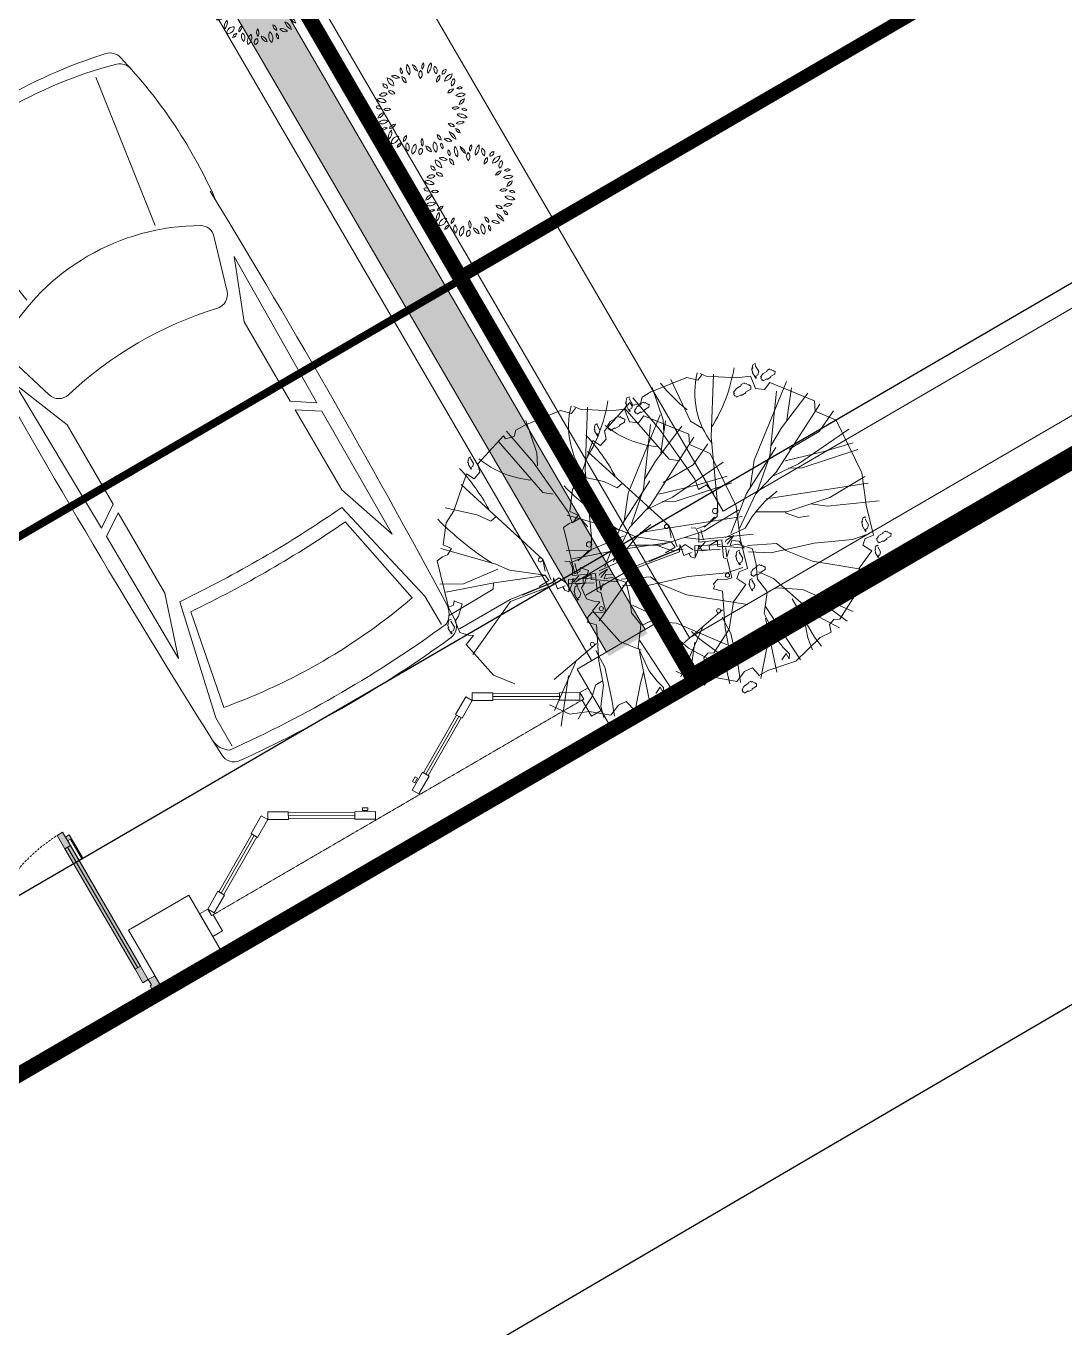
# Model space of a CAD drawing. Header units: millimetres. Extents: x 403824132 to 733479728, y 1974822364 to 2151530530.
# Drawn here: x 568748332 to 568755060, y 2063094052 to 2063102482 of the extents above; entities that cross this region are included whole.
import ezdxf

# ---------------------------------------------------------------- set-up
doc = ezdxf.new("R2010")
doc.units = ezdxf.units.MM
for name, pattern in [('CENTER', [3, 1.5, -0.5, 0.5, -0.5]), ('DASHDOT2', [0.5, 0.25, -0.125, 0, -0.125]), ('HIDDEN', [0.75, 0.5, -0.25])]:
    doc.linetypes.add(name, pattern=pattern)
for name, color, linetype, lineweight in [('boDnv', 54, 'Continuous', 25), ('E- RANH GIOI', 1, 'CENTER', 13), ('E- THAY', 9, 'Continuous', 20), ('E-Manh', 251, 'Continuous', 13), ('E-NoiThat', 32, 'Continuous', 9), ('i_Cay', 114, 'Continuous', 13), ('i_Hatch', 250, 'Continuous', 13), ('LD-CUA', 146, 'Continuous', 13), ('LD-THAY', 9, 'Continuous', 13)]:
    doc.layers.add(name, color=color, linetype=linetype, lineweight=lineweight)
for name, color, linetype in [('ChiaLo', 128, 'CENTER'), ('datOBt', 42, 'Continuous'), ('LogDg', 7, 'Continuous'), ('loKBT', 42, 'Continuous'), ('ViaHeS', 32, 'Continuous')]:
    doc.layers.add(name, color=color, linetype=linetype)
doc.styles.add('rms', font='romans.shx', dxfattribs={"width": 0.7, "bigfont": 'vns.shx'})
doc.linetypes.add('ADL', pattern='A,0.125,-0.15,["++",rms,S=0.5,R=0,X=0,Y=-0.2245],-1.35,1.125', length=2.75)

# ---------------------------------------------------------------- blocks, each defined once
blk = doc.blocks.new('cd2400')
for p, q in [((432.7, 355.2), (125.3, 177.7)), ((643.2, 355.2), (950.7, 177.7)), ((1696.8, 355.2), (1389.3, 177.7)), ((1907.3, 355.2), (2214.7, 177.7))]:
    blk.add_line(p, q)
at = {"color": 251, "linetype": 'DASHDOT2'}
blk.add_line((2320, 100), (20, 100), dxfattribs=at)
for points in [[(538, 392.9), (442.7, 337.9), (422.7, 372.5), (518, 427.5)], [(538, 392.9), (633.2, 337.9), (653.2, 372.5), (558, 427.5)], [(1802, 392.9), (1706.8, 337.9), (1686.8, 372.5), (1782, 427.5)], [(1802, 392.9), (1897.3, 337.9), (1917.3, 372.5), (1822, 427.5)], [(-30, 0), (-30, 140), (20, 140), (20, 100), (30, 100), (30, 0)], [(40, 105.4), (135.3, 160.4), (115.3, 195), (20, 140)], [(1035.9, 105.4), (940.7, 160.4), (960.7, 195), (1055.9, 140)], [(1024.3, 166.2), (999.2, 180.7), (1006.3, 193.2), (1031.5, 178.6)], [(1304.1, 105.4), (1399.3, 160.4), (1379.3, 195), (1284.1, 140)], [(1315.7, 166.2), (1340.8, 180.7), (1333.7, 193.2), (1308.5, 178.6)], [(2300, 105.4), (2204.7, 160.4), (2224.7, 195), (2320, 140)], [(2370, 0), (2370, 140), (2320, 140), (2320, 100), (2310, 100), (2310, 0)]]:
    blk.add_lwpolyline(points, close=True)
at = {"color": 9}
for points in [[(440.2, 342.2), (132.8, 164.7), (117.8, 190.7), (425.2, 368.2)], [(635.7, 342.2), (943.2, 164.7), (958.2, 190.7), (650.7, 368.2)], [(1704.3, 342.2), (1396.8, 164.7), (1381.8, 190.7), (1689.3, 368.2)], [(1899.8, 342.2), (2207.2, 164.7), (2222.2, 190.7), (1914.8, 368.2)]]:
    blk.add_lwpolyline(points, close=True, dxfattribs=at)
blk = doc.blocks.new('02PCAR01')
at = {"color": 0, "linetype": 'ByBlock'}
for p, q in [((-138, 26.03), (-145, 26.03)), ((-112.52, 20.16), (-138, 26.03)), ((-122.94, 26.61), (-92.48, 26.84)), ((-109.29, 22.08), (-122.94, 26.61)), ((-89.35, 22.08), (-92.48, 26.84)), ((-90.39, 26.87), (-54.31, 27.32)), ((-87.23, 22.08), (-90.39, 26.87)), ((-54.31, 27.32), (-67.5, 22.08)), ((-48.33, 25.72), (-60.01, 22.2)), ((-136.91, 23.5), (-115.59, 19.26)), ((-89.35, 22.08), (-109.29, 22.08)), ((-67.5, 22.08), (-87.23, 22.08)), ((-6, 20.97), (-40, 15.97)), ((-6, -20.97), (-40, -15.97)), ((-136.91, -23.36), (-115.59, -19.12)), ((-112.51, -20.11), (-138, -25.97)), ((-109.29, -21.95), (-122.94, -26.47)), ((-89.35, -21.95), (-109.29, -21.95)), ((-89.35, -21.95), (-92.48, -26.7)), ((-87.23, -21.95), (-90.39, -26.73)), ((-67.5, -21.95), (-87.23, -21.95)), ((-54.31, -27.18), (-67.5, -21.95)), ((-48.33, -25.52), (-60.01, -22)), ((-138, -25.97), (-145, -25.97)), ((-122.94, -26.47), (-92.48, -26.7)), ((-90.39, -26.73), (-54.31, -27.18))]:
    blk.add_line(p, q, dxfattribs=at)
for centre, radius, start, end in [((-145.41, 25.94), 3.14, 92.1119, 173.4899), ((-77.24, -1914.33), 1944.6, 88.89024, 92.01225), ((-141.57, 24.61), 4.6, 94.3987, 147.5288), ((-30.02, -77.69), 108.31, 76.6607, 96.5655), ((-8.86, 25.33), 3.14, 17.8179, 78.3942), ((110.89, 0.1), 260.73, 174.2342, 185.7658), ((111.89, 0.1), 258.76, 174.0142, 185.9858), ((-47.46, 22.85), 3, 31.1455, 106.7984), ((-95.47, 0.91), 93.12, 343.0347, 15.8141), ((-5.75, 24.64), 3.14, 14.3452, 76.6607), ((-111.75, 0.91), 111.76, 346.3976, 12.667), ((-7.97, 0.1), 131.06, 169.6897, 190.3103), ((-87.12, 0.1), 48.72, 330.0774, 29.9226), ((147.71, 0.1), 261.01, 175.5919, 184.4407), ((-59.14, 19.33), 3, 106.7984, 193.6631), ((146.01, 0.1), 262.31, 175.7971, 184.2029), ((-142.7, 0.1), 82.75, 347.0683, 12.9317), ((-59.14, -19.13), 3, 166.3369, 253.2016), ((-47.46, -22.65), 3, 253.2016, 328.8545), ((-145.41, -25.74), 3.14, 186.5101, 267.8881), ((-141.57, -24.41), 4.6, 212.4712, 265.6013), ((-30.02, 77.89), 108.31, 263.4345, 283.1156), ((-9.37, -25.23), 3.14, 281.3249, 340.8826), ((-6.15, -24.54), 3.14, 283.1156, 344.5941), ((-77.24, 1914.53), 1944.6, 267.98775, 271.10976)]:
    blk.add_arc(centre, radius, start, end, dxfattribs=at)
blk = doc.blocks.new('*U200')
h = blk.add_hatch(color=253)
h.dxf.hatch_style = 1
h.paths.add_polyline_path([(50, 100), (90, 100), (90, 0), (50, 0)])
h.paths.add_polyline_path([(50, 1000), (90, 1000), (90, 1100), (50, 1100)])
h = blk.add_hatch(color=254)
h.dxf.hatch_style = 1
h.paths.add_polyline_path([(21.7, 894.5), (21.7, 1064.1), (50, 1064.1), (50, 1035.9), (27.4, 1035.9), (27.4, 894.5)])
h = blk.add_hatch(color=254)
h.dxf.hatch_style = 1
h.paths.add_polyline_path([(90, 100), (50, 100), (50, 1000), (90, 1000)])
h = blk.add_hatch(color=253)
h.dxf.hatch_style = 1
h.paths.add_polyline_path([(0, 0), (50, 0), (50, -40), (60, -40), (60, -110), (0, -110)])
h = blk.add_hatch(color=253)
h.dxf.hatch_style = 1
h.paths.add_polyline_path([(1200, 0), (1150, 0), (1150, -40), (1140, -40), (1140, -110), (1200, -110)])
for p, q in [((70, 100), (70, 1000)), ((90, 1000), (90, 100))]:
    blk.add_line(p, q)
for points in [[(50, 1000), (90, 1000), (90, 1100), (50, 1100), (50, 1000)], [(50, 1002.9), (50, 100)], [(50, 100), (90, 100), (90, 0), (50, 0), (50, 100)]]:
    blk.add_lwpolyline(points)
for points in [[(21.7, 894.5), (21.7, 1064.1), (50, 1064.1), (50, 1035.9), (27.4, 1035.9), (27.4, 894.5)], [(90, 100), (50, 100), (50, 1000), (90, 1000)], [(0, 0), (50, 0), (50, -40), (60, -40), (60, -110), (0, -110)], [(1200, 0), (1150, 0), (1150, -40), (1140, -40), (1140, -110), (1200, -110)]]:
    blk.add_lwpolyline(points, close=True)
at = {"linetype": 'HIDDEN', "ltscale": 30}
blk.add_arc((50, 0), 1100, 0, 90, dxfattribs=at)
blk = doc.blocks.new('mb-cay40')
at = {"color": 0, "linetype": 'ByBlock'}
for centre, radius, start, end in [((-427, 694), 54.1, 146.8151, 244.0193), ((-496, 675), 54.1, 326.8151, 64.0193), ((-300, 710), 100, 149.4737, 231.7586), ((-448, 683), 100, 329.4737, 51.7586), ((-231, 779), 98.1, 192.306, 259.6849), ((-344, 662), 98.1, 12.306, 79.6849), ((-148, 638), 79.7, 145.5248, 220.8327), ((-273, 631), 79.7, 325.5248, 40.8327), ((-136, 737), 62.9, 125.4093, 202.7101), ((-231, 764), 62.9, 305.4093, 22.7101), ((16, 684), 137, 133.8117, 194.3077), ((-211, 749), 137, 313.8117, 14.3077), ((113, 711), 137, 163.4642, 212.7906), ((-134, 676), 137, 343.4642, 32.7906), ((138, 616), 80.6, 104.1004, 168.465), ((40, 710), 80.6, 284.1004, 348.465), ((-654, 503), 44.2, 163.4933, 274.4697), ((-693, 471), 44.2, 343.4933, 94.4697), ((-542, 597), 98.1, 183.3189, 263.1904), ((-651, 494), 98.1, 3.3189, 83.1904), ((-554, 556), 69.9, 25.4537, 116.6852), ((-522, 648), 69.9, 205.4537, 296.6852), ((-390, 597), 66.9, 168.8066, 257.6391), ((-470, 545), 66.9, 348.8066, 77.6391), ((49, 562), 68.8, 103.8914, 198.9039), ((-33, 607), 68.8, 283.8914, 18.9039), ((230, 506), 141, 100.3005, 160.4476), ((72, 692), 141, 280.3005, 340.4476), ((260, 521), 76.9, 122.5817, 207.18), ((150, 551), 76.9, 302.5817, 27.18), ((-680, 301), 102, 69.7201, 135.6489), ((-718, 468), 102, 249.7201, 315.6489), ((-620, 357), 75.8, 22.5723, 98.3335), ((-561, 461), 75.8, 202.5723, 278.3335), ((213, 369), 79.6, 86.0282, 161.3698), ((143, 474), 79.6, 266.0282, 341.3698), ((320, 284), 110, 64.7353, 140.5781), ((282, 453), 110, 244.7353, 320.5781), ((300, 426), 53.5, 59.9815, 155.6676), ((278, 494), 53.5, 239.9815, 335.6676), ((-767, 152), 75.6, 44.2576, 108.5927), ((-736, 277), 75.6, 224.2576, 288.5927), ((-743, 226), 96, 30.9482, 110.5784), ((-695, 365), 96, 210.9482, 290.5784), ((-638, 119), 83.9, 60.5095, 129.292), ((-649, 257), 83.9, 240.5095, 309.292), ((243, 141), 78, 58.8748, 131.2135), ((232, 267), 78, 238.8748, 311.2135), ((359, 242), 79.1, 90.2529, 173.5221), ((280, 330), 79.1, 270.2529, 353.5221), ((344, 142), 53.6, 28.1981, 112.1918), ((371, 217), 53.6, 208.1981, 292.1918), ((-787, 176), 111, 280.8762, 345.4479), ((-659, 40), 111, 100.8762, 165.4479), ((-690, -39), 87.4, 54.9745, 151.3792), ((-716, 74), 87.4, 234.9745, 331.3792), ((159, -75), 77.3, 28.8072, 103.9199), ((208, 37), 77.3, 208.8072, 283.9199), ((314, -59), 90.4, 71.3712, 141.7535), ((272, 83), 90.4, 251.3712, 321.7535), ((293, 25), 97.6, 29.1952, 106.7189), ((350, 166), 97.6, 209.1952, 286.7189), ((-675, -123), 70, 71.8192, 140.0818), ((-707, -12), 70, 251.8192, 320.0818), ((-557, -163), 78, 113.4753, 203.456), ((-660, -123), 78, 293.4753, 23.456), ((-617, 21), 75, 267.1724, 337.2365), ((-551, -83), 75, 87.1724, 157.2365), ((-605, -147), 107, 271.6328, 352.0268), ((-496, -269), 107, 91.6328, 172.0268), ((-342, -221), 95.9, 122.8873, 186.7253), ((-489, -152), 95.9, 302.8873, 6.7253), ((-19, -211), 70.3, 353.65, 74.6514), ((70, -151), 70.3, 173.65, 254.6514), ((133, -213), 116, 6.5487, 76.8911), ((275, -87), 116, 186.5487, 256.8911), ((243, -118), 50.7, 359.2557, 87.6287), ((296, -68), 50.7, 179.2557, 267.6287), ((-473, -294), 49.3, 76.5419, 193.4774), ((-509, -257), 49.3, 256.5419, 13.4774), ((-314, -281), 91.1, 159.117, 230.3606), ((-457, -318), 91.1, 339.117, 50.3606), ((-220, -348), 109, 122.117, 201.7275), ((-379, -297), 109, 302.117, 21.7275), ((-170, -364), 62.5, 129.7475, 206.0709), ((-267, -343), 62.5, 309.7475, 26.0709), ((-133, -236), 75.4, 148.7877, 221.5977), ((-253, -247), 75.4, 328.7877, 41.5977), ((-160, -372), 84.6, 5.3196, 80.419), ((-61, -281), 84.6, 185.3196, 260.419), ((100, -278), 148, 165.2071, 218.3217), ((-159, -332), 148, 345.2071, 38.3217), ((110, -276), 64.3, 156.7754, 231.288), ((11, -301), 64.3, 336.7754, 51.288), ((113, -290), 96.7, 38.6962, 106.2415), ((162, -137), 96.7, 218.6962, 286.2415)]:
    blk.add_arc(centre, radius, start, end, dxfattribs=at)
blk = doc.blocks.new('mb-cay34')
for p, q in [((-140.5, 547.3), (-262.1, 817.2)), ((-246.9, 741.1), (-76, 813.4)), ((68.4, 269.9), (-144.3, 813.4)), ((-106.4, 585.3), (-102.6, 817.2)), ((-76, 813.4), (254.5, 836.2)), ((117.7, 535.9), (49.4, 859)), ((136.7, 687.9), (95, 855.2)), ((148.1, 528.3), (174.7, 874.2)), ((246.9, 722.1), (307.7, 851.4)), ((254.5, 836.2), (357, 760.1)), ((-472.5, 721.9), (-472.5, 746.2)), ((-472.5, 746.2), (-468.4, 746.2)), ((-456.3, 782.7), (-468.4, 774.6)), ((-468.4, 746.2), (-468.4, 774.6)), ((-456.3, 782.7), (-452.2, 778.7)), ((-452.2, 778.7), (-448.2, 778.7)), ((-448.2, 778.7), (-448.2, 774.6)), ((-448.2, 774.6), (-444.1, 774.6)), ((-444.1, 774.6), (-440, 770.6)), ((-440, 770.6), (-436, 770.6)), ((-436, 770.6), (-436, 766.5)), ((-436, 766.5), (-431.9, 762.5)), ((-431.9, 762.5), (-427.9, 762.5)), ((-427.9, 746.2), (-431.9, 742.2)), ((-431.9, 742.2), (-431.9, 717.8)), ((-427.9, 762.5), (-427.9, 746.2)), ((-414, 691.7), (-246.9, 741.1)), ((170.9, 395.3), (379.8, 802)), ((357, 760.1), (410.2, 786.7)), ((372.2, 547.3), (467.2, 775.3)), ((410.2, 786.7), (626.7, 619.5)), ((-515.8, 680), (-528, 667.8)), ((-528, 667.8), (-528, 655.6)), ((-483.4, 680), (-515.8, 680)), ((-483.4, 663.7), (-487.5, 663.7)), ((-487.5, 663.7), (-487.5, 659.7)), ((-475.3, 671.8), (-483.4, 663.7)), ((-479.3, 684), (-475.3, 684)), ((-475.3, 684), (-475.3, 671.8)), ((-468.4, 721.9), (-472.5, 721.9)), ((-468.4, 697.5), (-468.4, 721.9)), ((-460.3, 697.5), (-468.4, 697.5)), ((-460.3, 693.5), (-460.3, 697.5)), ((-448.2, 693.5), (-460.3, 693.5)), ((-448.2, 697.5), (-448.2, 693.5)), ((-440, 697.5), (-448.2, 697.5)), ((-436, 709.7), (-440, 701.6)), ((-440, 701.6), (-440, 697.5)), ((-431.9, 717.8), (-436, 709.7)), ((-406.4, 642.3), (-414, 691.7)), ((-376, 577.7), (-395, 672.7)), ((-373.4, 668.6), (-373.4, 663.7)), ((-363.7, 668.6), (-373.4, 668.6)), ((-334.5, 663.7), (-373.4, 663.7)), ((-349.1, 697.8), (-363.7, 683.2)), ((-363.7, 683.2), (-363.7, 668.6)), ((-310.2, 697.8), (-349.1, 697.8)), ((-334.5, 668.6), (-334.5, 663.7)), ((-319.9, 668.6), (-334.5, 668.6)), ((-319.9, 673.5), (-319.9, 668.6)), ((-315, 673.5), (-319.9, 673.5)), ((-315, 678.3), (-315, 673.5)), ((-310.2, 678.3), (-315, 678.3)), ((-300.4, 688.1), (-310.2, 678.3)), ((-305.3, 702.7), (-300.4, 702.7)), ((-300.4, 702.7), (-300.4, 688.1)), ((201.3, 471.3), (136.7, 687.9)), ((246.9, 524.5), (246.9, 722.1)), ((292.5, 323.1), (584.9, 703.1)), ((459.6, 646.1), (539.4, 710.7)), ((666, 676.7), (653.8, 668.6)), ((653.8, 640.2), (653.8, 668.6)), ((666, 676.7), (670, 672.6)), ((670, 672.6), (674.1, 672.6)), ((674.1, 672.6), (674.1, 668.6)), ((674.1, 668.6), (678.2, 668.6)), ((678.2, 668.6), (682.2, 664.5)), ((682.2, 664.5), (686.3, 664.5)), ((686.3, 664.5), (686.3, 660.5)), ((-368.4, 319.3), (-588.7, 589.1)), ((-536.1, 655.6), (-536.1, 651.5)), ((-528, 655.6), (-536.1, 655.6)), ((-503.7, 651.5), (-536.1, 651.5)), ((-535.6, 528.3), (-486.2, 638.5)), ((-503.7, 655.6), (-503.7, 651.5)), ((-491.5, 655.6), (-503.7, 655.6)), ((-487.5, 659.7), (-491.5, 659.7)), ((-491.5, 659.7), (-491.5, 655.6)), ((-486.2, 638.5), (-433, 611.9)), ((-433, 611.9), (-406.4, 642.3)), ((269.7, 410.5), (566, 627.1)), ((395, 596.7), (459.6, 646.1)), ((626.7, 619.5), (607.7, 573.9)), ((649.8, 615.8), (649.8, 640.2)), ((649.8, 640.2), (653.8, 640.2)), ((653.8, 615.8), (649.8, 615.8)), ((653.8, 591.5), (653.8, 615.8)), ((661.9, 591.5), (653.8, 591.5)), ((661.9, 587.4), (661.9, 591.5)), ((682.2, 591.5), (674.1, 591.5)), ((674.1, 591.5), (674.1, 587.4)), ((686.3, 603.6), (682.2, 595.5)), ((682.2, 595.5), (682.2, 591.5)), ((686.3, 660.5), (690.3, 656.4)), ((690.3, 611.8), (686.3, 603.6)), ((690.3, 656.4), (694.4, 656.4)), ((694.4, 640.2), (690.3, 636.1)), ((690.3, 636.1), (690.3, 611.8)), ((694.4, 656.4), (694.4, 640.2)), ((713, 596.7), (698.4, 582.1)), ((751.9, 596.7), (713, 596.7)), ((756.8, 601.6), (761.6, 601.6)), ((761.6, 601.6), (761.6, 587)), ((-657.1, 429.5), (-535.6, 528.3)), ((-284.9, 380.1), (-376, 577.7)), ((-83.6, 475.1), (-140.5, 547.3)), ((-53.2, 334.5), (-106.4, 585.3)), ((155.7, 467.5), (117.7, 535.9)), ((159.5, 372.5), (148.1, 528.3)), ((315.3, 444.7), (372.2, 547.3)), ((607.7, 573.9), (638.1, 532.1)), ((638.1, 532.1), (714.1, 543.5)), ((664.4, 517.2), (649.8, 507.4)), ((674.1, 587.4), (661.9, 587.4)), ((664.4, 517.2), (669.3, 512.3)), ((698.4, 567.5), (688.6, 567.5)), ((688.6, 567.5), (688.6, 562.7)), ((727.6, 562.7), (688.6, 562.7)), ((698.4, 582.1), (698.4, 567.5)), ((714.1, 543.5), (744.5, 471.3)), ((742.2, 567.5), (727.6, 567.5)), ((727.6, 567.5), (727.6, 562.7)), ((747, 572.4), (742.2, 572.4)), ((742.2, 572.4), (742.2, 567.5)), ((751.9, 577.3), (747, 577.3)), ((747, 577.3), (747, 572.4)), ((761.6, 587), (751.9, 577.3)), ((151.9, 190), (292.5, 463.7)), ((645, 444.1), (645, 473.4)), ((645, 473.4), (649.8, 473.4)), ((649.8, 444.1), (645, 444.1)), ((649.8, 473.4), (649.8, 507.4)), ((649.8, 414.9), (649.8, 444.1)), ((669.3, 512.3), (674.2, 512.3)), ((674.2, 512.3), (674.2, 507.4)), ((674.2, 507.4), (679, 507.4)), ((679, 507.4), (683.9, 502.6)), ((683.9, 502.6), (688.8, 502.6)), ((688.8, 502.6), (688.8, 497.7)), ((688.8, 497.7), (693.6, 492.8)), ((693.6, 492.8), (698.5, 492.8)), ((698.5, 473.4), (693.6, 468.5)), ((693.6, 468.5), (693.6, 439.3)), ((698.5, 492.8), (698.5, 473.4)), ((744.5, 471.3), (839.4, 326.9)), ((-729.3, 288.9), (-657.1, 429.5)), ((-478.6, 190), (-729.3, 376.3)), ((-208.9, 140.6), (-284.9, 380.1)), ((-114, 376.3), (-136.7, 433.3)), ((-53.2, 323.1), (-114, 376.3)), ((121.5, 231.8), (170.9, 395.3)), ((132.9, 250.8), (269.7, 410.5)), ((528, 178.6), (828, 368.7)), ((659.6, 414.9), (649.8, 414.9)), ((659.6, 410.1), (659.6, 414.9)), ((674.2, 410.1), (659.6, 410.1)), ((683.9, 414.9), (674.2, 414.9)), ((674.2, 414.9), (674.2, 410.1)), ((688.8, 429.5), (683.9, 419.8)), ((683.9, 419.8), (683.9, 414.9)), ((693.6, 439.3), (688.8, 429.5)), ((-622.9, 258.4), (-759.7, 319.3)), ((-239.3, 220.4), (-368.4, 319.3)), ((15.2, 216.6), (-53.2, 334.5)), ((60.8, 262.2), (76, 345.9)), ((167.1, 224.2), (292.5, 323.1)), ((839.4, 326.9), (869.8, 304.1)), ((858.4, 307.9), (843.2, 273.7)), ((-634.3, 178.6), (-771.1, 262.2)), ((-767.3, 209), (-725.5, 224.2)), ((-714.1, 258.4), (-729.3, 288.9)), ((-725.5, 224.2), (-714.1, 258.4)), ((-562.2, 239.4), (-622.9, 258.4)), ((0, 57), (121.5, 231.8)), ((45.6, 212.8), (60.8, 262.2)), ((843.2, 273.7), (888.8, 228)), ((888.8, 228), (919.2, 11.4)), ((-763.5, 140.6), (-767.3, 209)), ((-341.9, 79.8), (-634.3, 178.6)), ((-395, 68.4), (-478.6, 190)), ((-178.5, 193.8), (-239.3, 220.4)), ((-106.4, 45.6), (-178.5, 193.8)), ((-15.2, 83.6), (22.8, 152)), ((0, 0), (151.9, 190)), ((34.2, 182.4), (15.2, 216.6)), ((22.8, 152), (45.6, 212.8)), ((182.3, 19), (528, 178.6)), ((600.1, 155.8), (664.7, 121.6)), ((-809.1, -45.6), (-763.5, 140.6)), ((-744.5, 114), (-809.1, 121.6)), ((-729.3, 79.8), (-801.5, 68.4)), ((-493.8, 114), (-744.5, 114)), ((-588.7, 129.2), (-729.3, 79.8)), ((-265.9, 26.6), (-341.9, 79.8)), ((-140.5, 34.2), (-208.9, 140.6)), ((-3.8, -38), (-15.2, 83.6)), ((664.7, 121.6), (923, 144.4)), ((-402.6, 0), (-486.2, -64.6)), ((-383.6, 11.4), (-402.6, 0)), ((-391.2, 22.8), (-395, 68.4)), ((-300.1, 0), (-383.6, 11.4)), ((-224.1, 34.2), (-300.1, 0)), ((-136.7, 60.8), (-224.1, 34.2)), ((-72.2, 3.8), (-136.7, 60.8)), ((-110.2, 22.8), (-60.8, 19)), ((-41.8, -72.2), (-110.2, 22.8)), ((-57, -38), (-72.2, 3.8)), ((-60.8, 19), (-38, -15.2)), ((-41.8, -49.4), (-19, 7.6)), ((-19, 7.6), (-19, -41.8)), ((121.5, -19), (182.3, 19)), ((243.1, 30.4), (307.7, 19)), ((307.7, 19), (307.7, -34.2)), ((748.3, -7.6), (938.2, 30.4)), ((919.2, 11.4), (919.2, -45.6)), ((-455.8, -38), (-816.6, -19)), ((-774.9, -209), (-809.1, -45.6)), ((-512.8, -72.2), (-809.1, -171)), ((-755.9, -57), (-778.7, -72.2)), ((-778.7, -72.2), (-744.5, -72.2)), ((-744.5, -72.2), (-763.5, -110.2)), ((-706.5, -68.4), (-755.9, -57)), ((-630.5, -79.8), (-706.5, -68.4)), ((-524.2, -68.4), (-630.5, -79.8)), ((-486.2, -64.6), (-524.2, -68.4)), ((-103.7, -87.2), (-75.9, -55.7)), ((-55.3, -66.2), (-103.7, -87.2)), ((-7.6, -64.6), (-98.8, -106.4)), ((-38, -15.2), (-57, -38)), ((-49.8, -64.2), (-23.2, -102.2)), ((-19, -41.8), (-26.6, -53.2)), ((-7.5, -60.8), (49.5, -182.4)), ((106.4, -114), (121.5, -19)), ((110.2, -91.2), (125.3, -34.2)), ((307.7, -34.2), (368.4, -22.8)), ((368.4, -22.8), (714.1, -53.2)), ((501.4, -45.6), (539.4, -91.2)), ((683.7, -41.8), (748.3, -7.6)), ((714.1, -53.2), (942, -95)), ((919.2, -45.6), (892.6, -72.2)), ((892.6, -72.2), (907.8, -121.6)), ((-622.9, -110.2), (-668.5, -155.8)), ((-114, -91.2), (-220.3, -121.6)), ((-220.3, -121.6), (-212.7, -152)), ((-98.8, -106.4), (-114, -91.2)), ((-47.9, -97.4), (20.4, -226.6)), ((-23.2, -102.2), (3.4, -87)), ((-22.8, -83.6), (41.8, -212.8)), ((3.4, -140.2), (-19.4, -151.6)), ((3.4, -87), (3.4, -140.2)), ((45.6, -152), (102.6, -136.8)), ((117.7, -152), (110.2, -91.2)), ((539.4, -91.2), (915.4, -163.4)), ((926.8, -121.6), (862.2, -326.9)), ((907.8, -121.6), (926.8, -121.6)), ((-668.5, -155.8), (-793.9, -266.1)), ((-774.9, -266.1), (-774.9, -209)), ((-258.3, -205.2), (-444.4, -296.5)), ((-220.3, -243.2), (-258.3, -205.2)), ((-212.7, -152), (-186.1, -193.8)), ((-186.1, -193.8), (-197.5, -228)), ((-19.4, -151.6), (-4.2, -189.7)), ((3.4, -216.3), (-19.4, -246.7)), ((41.8, -212.8), (-15.2, -243.2)), ((-4.2, -189.7), (33.8, -189.7)), ((33.8, -189.7), (3.4, -216.3)), ((30.4, -152), (15.2, -201.4)), ((49.5, -182.4), (87.5, -159.6)), ((87.5, -159.6), (125.5, -155.8)), ((125.5, -155.8), (140.7, -178.6)), ((-748.3, -269.9), (-774.9, -266.1)), ((-717.9, -277.5), (-748.3, -269.9)), ((-714.1, -326.9), (-717.9, -277.5)), ((-490, -285.1), (-668.5, -342.1)), ((-383.6, -281.3), (-490, -285.1)), ((-349.4, -258.4), (-406.4, -566.3)), ((-212.7, -231.8), (-220.3, -243.2)), ((-197.5, -228), (-212.7, -231.8)), ((-19.4, -246.7), (-0.4, -261.9)), ((-0.4, -261.9), (22.4, -261.9)), ((19, -247), (26.6, -292.7)), ((26.6, -231.8), (76, -254.6)), ((26.6, -292.7), (91.2, -281.3)), ((91.2, -281.3), (57, -304.1)), ((76, -254.6), (72.2, -311.7)), ((72.2, -292.7), (110.2, -554.9)), ((87.4, -300.3), (136.7, -292.7)), ((136.7, -292.7), (208.9, -281.3)), ((148.1, -304.1), (212.7, -281.3)), ((212.7, -281.3), (809.1, -467.5)), ((-823.6, -338.7), (-819.6, -338.7)), ((-823.6, -363.1), (-823.6, -338.7)), ((-819.6, -363.1), (-823.6, -363.1)), ((-807.4, -302.2), (-819.6, -310.3)), ((-819.6, -338.7), (-819.6, -310.3)), ((-819.6, -387.4), (-819.6, -363.1)), ((-807.4, -302.2), (-803.3, -306.3)), ((-803.3, -306.3), (-799.3, -306.3)), ((-799.3, -306.3), (-799.3, -310.3)), ((-799.3, -310.3), (-795.2, -310.3)), ((-795.2, -310.3), (-791.2, -314.4)), ((-791.2, -314.4), (-787.1, -314.4)), ((-787.1, -314.4), (-787.1, -318.4)), ((-787.1, -318.4), (-783.1, -322.5)), ((-783.1, -367.1), (-787.1, -375.3)), ((-783.1, -322.5), (-779, -322.5)), ((-779, -338.7), (-783.1, -342.8)), ((-783.1, -342.8), (-783.1, -367.1)), ((-779, -322.5), (-779, -338.7)), ((-668.5, -342.1), (-755.9, -376.3)), ((-740.7, -391.5), (-714.1, -326.9)), ((-573.6, -342.1), (-668.5, -414.3)), ((-444.4, -296.5), (-573.6, -342.1)), ((-550.8, -334.5), (-550.8, -380.1)), ((57, -304.1), (98.8, -558.7)), ((72.2, -311.7), (83.6, -391.5)), ((91.2, -311.7), (129.1, -315.5)), ((91.2, -376.3), (91.2, -311.7)), ((129.1, -315.5), (254.5, -475.1)), ((129.1, -319.3), (155.7, -387.7)), ((816.6, -342.1), (801.5, -387.7)), ((862.2, -326.9), (816.6, -342.1)), ((877.1, -347.1), (865, -359.3)), ((865, -359.3), (865, -371.4)), ((909.6, -347.1), (877.1, -347.1)), ((901.5, -367.4), (901.5, -371.4)), ((905.5, -367.4), (901.5, -367.4)), ((905.5, -363.3), (905.5, -367.4)), ((909.6, -363.3), (905.5, -363.3)), ((917.7, -355.2), (909.6, -363.3)), ((913.6, -343), (917.7, -343)), ((917.7, -343), (917.7, -355.2)), ((-811.5, -387.4), (-819.6, -387.4)), ((-811.5, -391.5), (-811.5, -387.4)), ((-799.3, -391.5), (-811.5, -391.5)), ((-799.3, -387.4), (-799.3, -391.5)), ((-791.2, -387.4), (-799.3, -387.4)), ((-787.1, -375.3), (-791.2, -383.4)), ((-791.2, -383.4), (-791.2, -387.4)), ((-660.9, -486.5), (-740.7, -391.5)), ((-668.5, -414.3), (-733.1, -433.3)), ((-596.3, -429.5), (-638.1, -513.1)), ((-550.8, -380.1), (-596.3, -429.5)), ((-376, -402.9), (-558.4, -653.7)), ((83.6, -391.5), (95, -482.7)), ((155.7, -387.7), (235.5, -585.3)), ((554.6, -387.7), (547, -425.7)), ((547, -425.7), (615.3, -475.1)), ((847, -410.5), (702.7, -577.7)), ((801.5, -387.7), (847, -410.5)), ((856.9, -371.4), (856.9, -375.5)), ((865, -371.4), (856.9, -371.4)), ((889.3, -375.5), (856.9, -375.5)), ((889.3, -371.4), (889.3, -375.5)), ((901.5, -371.4), (889.3, -371.4)), ((-638.1, -513.1), (-668.5, -562.5)), ((-619.1, -589.1), (-660.9, -486.5)), ((-429.2, -486.5), (-653.3, -665.1)), ((254.5, -475.1), (322.9, -524.5)), ((615.3, -475.1), (740.7, -611.9)), ((98.8, -558.7), (-53.2, -893.2)), ((110.2, -554.9), (110.2, -885.6)), ((235.5, -585.3), (326.7, -847.6)), ((292.5, -528.3), (319.1, -737.3)), ((322.9, -524.5), (554.6, -748.7)), ((702.7, -577.7), (664.7, -649.9)), ((-516.6, -661.3), (-619.1, -589.1)), ((208.9, -608.1), (205.1, -897)), ((235.5, -589.1), (208.9, -608.1)), ((664.7, -649.9), (566, -725.9)), ((524.2, -695.5), (505.2, -733.5)), ((505.2, -733.5), (509, -763.9)), ((566, -725.9), (524.2, -695.5)), ((-212.7, -851.4), (-315.3, -771.5)), ((224.1, -802), (174.7, -855.2)), ((246.9, -821), (224.1, -802)), ((505.2, -802), (246.9, -878)), ((319.1, -737.3), (383.6, -855.2)), ((509, -763.9), (505.2, -802)), ((15.2, -897), (-212.7, -851.4)), ((38, -836.2), (15.2, -897)), ((53.2, -859), (38, -836.2)), ((91.2, -893.2), (53.2, -859)), ((174.7, -855.2), (159.5, -885.6)), ((243.1, -847.6), (262.1, -832.4)), ((246.9, -878), (243.1, -847.6)), ((262.1, -832.4), (246.9, -821)), ((159.5, -885.6), (91.2, -893.2)), ((118.7, -933.8), (108.9, -933.8)), ((108.9, -933.8), (108.9, -938.7)), ((147.8, -938.7), (108.9, -938.7)), ((133.2, -904.6), (118.7, -919.2)), ((118.7, -919.2), (118.7, -933.8)), ((172.2, -904.6), (133.2, -904.6)), ((162.4, -933.8), (147.8, -933.8)), ((147.8, -933.8), (147.8, -938.7)), ((167.3, -928.9), (162.4, -928.9)), ((162.4, -928.9), (162.4, -933.8)), ((172.2, -924.1), (167.3, -924.1)), ((167.3, -924.1), (167.3, -928.9)), ((181.9, -914.3), (172.2, -924.1)), ((177, -899.7), (181.9, -899.7)), ((181.9, -899.7), (181.9, -914.3))]:
    blk.add_line(p, q)
for centre, radius in [((154.1, -13.1), 15.3), ((-194.7, -135.6), 11.7), ((-343.1, -280.4), 11.7), ((217.2, -295.2), 11.7)]:
    blk.add_circle(centre, radius)
for centre, radius, start, end in [((1370.9, -207.9), 898.1, 129.35454, 152.60919), ((554.4, 627.1), 467.6, 262.5537, 314.33753), ((1051.9, 958.4), 882.6, 248.56219, 262.35164), ((1080.7, 206.7), 550.5, 215.14999, 249.18413), ((647.6, -1519.7), 1117.4, 77.33522, 91.85052), ((1164.8, 1073.5), 1812.8, 242.86443, 255.35386)]:
    blk.add_arc(centre, radius, start, end)
blk = doc.blocks.new('SAN VUON BT A-BT1')
at = {"layer": 'i_Hatch', "true_color": 0x46cb3a, "transparency": 33554687}
h = blk.add_hatch(dxfattribs=at)
h.set_pattern_fill('CROSS', color=95, scale=300, double=1)
h.set_pattern_definition([(0, (2832.47, -202892.13), (75, 75), [37.5, -112.5]), (90, (2851.22, -202910.88), (-75, 75), [37.5, -112.5])])
h.paths.add_polyline_path([(7163776.9, 841296.9), (7151496.9, 841296.9), (7151496.9, 841006.9), (7163486.9, 841006.9), (7163486.9, 821856.9), (7163776.9, 821856.9)])
h.paths.add_polyline_path([(7158157.3, 822152.4), (7151786.9, 822152.4), (7151786.9, 839436.9), (7151496.9, 839436.9), (7151496.9, 821856.9), (7151496.9, 821516.9), (7158157.3, 821516.9)])
at = {"layer": 'E- RANH GIOI', "ltscale": 0.1, "const_width": 100}
blk.add_lwpolyline([(7151386.9, 821436.9), (7163886.9, 821436.9), (7163886.9, 841436.9), (7151386.9, 841436.9)], close=True, dxfattribs=at)
at = {"layer": 'E-Manh'}
for p, q in [((7163486.9, 821886.9), (7163486.9, 841036.9)), ((7163376.9, 821886.9), (7163376.9, 840926.9))]:
    blk.add_line(p, q, dxfattribs=at)
blk.add_lwpolyline([(7163776.9, 821886.9), (7163776.9, 841326.9)], dxfattribs=at)
for points in [[(7160368.3, 821436.9), (7159918.3, 821436.9), (7159918.3, 821886.9), (7160368.3, 821886.9)], [(7163886.9, 821436.9), (7163268.3, 821436.9), (7163268.3, 821886.9), (7163886.9, 821886.9)]]:
    blk.add_lwpolyline(points, close=True, dxfattribs=at)
at = {"layer": 'E-NoiThat', "xscale": -30.03147058763129, "yscale": 30.03147058763129, "zscale": 30.03147058763129, "rotation": 270}
blk.add_blockref('02PCAR01', (7161874.3, 826931.5), dxfattribs=at)
at = {"layer": 'i_Cay', "xscale": 0.5, "yscale": 0.5, "zscale": 0.5}
blk.add_blockref('mb-cay40', (7163759.9, 826566.8), dxfattribs=at)
at = {"layer": 'i_Cay', "xscale": -1.142857142857142, "yscale": 1.142857142857142, "zscale": 1.142857142857142, "rotation": 270}
blk.add_blockref('mb-cay34', (7163754.5, 822367.3), dxfattribs=at)
blk.add_blockref('mb-cay34', (7163754.5, 822367.3), dxfattribs=at)
at = {"layer": 'LD-CUA', "xscale": -1}
blk.add_blockref('*U200', (7159918.3, 821546.9), dxfattribs=at)
at = {"layer": 'LD-CUA', "xscale": 1.208333333333333, "yscale": 1.208333333333333, "zscale": 1.208333333333333}
blk.add_blockref('cd2400', (7160404.5, 821577.3), dxfattribs=at)
blk = doc.blocks.new('MBT1 BT1')
at = {"layer": 'E- RANH GIOI', "ltscale": 0.1, "const_width": 100}
blk.add_lwpolyline([(7075416.3, 1014867.5), (7087916.3, 1014867.5), (7087916.3, 1034867.5), (7075416.3, 1034867.5)], close=True, dxfattribs=at)
at = {"layer": 'E- THAY'}
blk.add_blockref('SAN VUON BT A-BT1', (-75970.5, 193430.5), dxfattribs=at)
blk = doc.blocks.new('MBT1 BT3')
at = {"layer": 'E- RANH GIOI', "ltscale": 0.05, "const_width": 100}
blk.add_lwpolyline([(7087607.2, 947515.8), (7072449.9, 947515.8), (7072449.9, 927515.8), (7081342.3, 927515.8), (7086657.9, 932505.8)], close=True, dxfattribs=at)
at = {"layer": 'E- RANH GIOI', "color": 5, "ltscale": 0.05, "true_color": 0x0000fa, "const_width": 50}
blk.add_lwpolyline([(7072449.9, 930515.8), (7080324.8, 930515.8), (7083739.8, 933610.2), (7084601.2, 947515.8)], dxfattribs=at)
at = {"layer": 'E- THAY'}
for p, q in [((7072559.9, 947405.8), (7072559.9, 927735.8)), ((7073159.9, 932566.5), (7073159.9, 928335.8)), ((7073159.9, 928335.8), (7081017.7, 928335.8)), ((7072559.9, 927735.8), (7081136.5, 927735.8))]:
    blk.add_line(p, q, dxfattribs=at)
blk.add_lwpolyline([(7087607.2, 947515.8), (7072449.9, 947515.8), (7072449.9, 927515.8), (7081342.3, 927515.8), (7086657.9, 932505.8)], close=True, dxfattribs=at)
at = {"layer": 'i_Cay', "xscale": 0.5, "yscale": 0.5, "zscale": 0.5}
for p in [(7072884.2, 931467.8), (7072884.2, 930853.8)]:
    blk.add_blockref('mb-cay40', p, dxfattribs=at)
at = {"layer": 'i_Cay', "xscale": -1.14285714285714, "yscale": 1.14285714285714, "zscale": 1.14285714285714, "rotation": 270}
blk.add_blockref('mb-cay34', (7073130.9, 928185.1), dxfattribs=at)
blk = doc.blocks.new('BT-02')
at = {"layer": 'E- RANH GIOI', "ltscale": 0.05, "const_width": 100}
blk.add_lwpolyline([(7621197.6, 979879), (7753982.3, 979879), (7758666.7, 974889), (7756768.1, 944869), (7751452.5, 939879), (7618667.8, 939879), (7613983.4, 944869), (7615882, 974889), (7621197.6, 979879)], dxfattribs=at)
at = {"layer": 'E- RANH GIOI', "color": 5, "ltscale": 0.05, "true_color": 0x0000fa, "const_width": 50}
blk.add_lwpolyline([(7622385.1, 976879), (7752683.8, 976879), (7755590.7, 973782.4), (7753849, 946243.5), (7750265, 942879), (7619966.3, 942879), (7617059.3, 945975.6), (7618801.1, 973514.5)], close=True, dxfattribs=at)
at = {"layer": 'loKBT'}
blk.add_line((7730060.1, 939879), (7742560.1, 939879), dxfattribs=at)
for points in [[(7742560.1, 959879), (7742560.1, 939879), (7730060.1, 939879), (7730060.1, 959879), (7742560.1, 959879)], [(7742560.1, 959879), (7742560.1, 939879), (7730060.1, 939879), (7730060.1, 959879), (7742560.1, 959879)], [(7757717.4, 959879), (7756768.1, 944869), (7751452.5, 939879), (7742560.1, 939879), (7742560.1, 959879), (7757717.4, 959879)]]:
    blk.add_lwpolyline(points, dxfattribs=at)
blk.add_lwpolyline([(7742560.1, 959879), (7730060.1, 959879), (7730060.1, 939879), (7742560.1, 939879)], close=True, dxfattribs=at)
blk.add_lwpolyline([(7742560.1, 959879), (7730060.1, 959879), (7730060.1, 939879), (7742560.1, 939879)], close=True, dxfattribs=at)

msp = doc.modelspace()

# ---------------------------------------------------------------- linework, layer by layer
at = {"layer": 'boDnv', "color": 10, "linetype": 'ADL', "ltscale": 0.25, "elevation": 0.3}
msp.add_lwpolyline([(568759528.1, 2063103394.8), (568761393.1, 2063109643.3), (568748264.6, 2063135892.6), (568742516.5, 2063137608.3), (568628076.9, 2063071027.7), (568626211.9, 2063064779.1), (568639340.4, 2063038529.8), (568645088.5, 2063036814.2)], close=True, dxfattribs=at)
at = {"layer": 'ChiaLo', "ltscale": 5, "elevation": 0.3}
msp.add_lwpolyline([(568752664, 2063098240.4), (568732481.4, 2063132930.7)], dxfattribs=at)
at = {"layer": 'datOBt', "elevation": 0.3}
msp.add_lwpolyline([(568760376, 2063102727.2), (568762468.2, 2063109736.9), (568748967.7, 2063136729.9), (568742387.3, 2063138693.9), (568627229, 2063071695.2), (568625136.9, 2063064685.5), (568638637.3, 2063037692.6), (568645217.7, 2063035728.5)], close=True, dxfattribs=at)
at = {"layer": 'LogDg', "elevation": 0.3}
msp.add_lwpolyline([(568720767.6, 2063129598.1), (568625605.9, 2063073830.3, 0.395833), (568622463.4, 2063063301.7), (568635954.9, 2063036326.7, 0.432836), (568647170.4, 2063032979.2), (568763458.7, 2063101038.3, 0.395833), (568766601.2, 2063111566.9), (568753109.7, 2063138542, 0.432836), (568741894.2, 2063141889.4), (568720767.6, 2063129598.1)], format="xyb", dxfattribs=at)
at = {"layer": 'loKBT', "elevation": 0.3}
for points in [[(568755717.9, 2063123233.4), (568742572.7, 2063115585.6), (568752664, 2063098240.4), (568760376, 2063102727.2), (568762468.2, 2063109736.9)], [(568742572.7, 2063115585.6), (568731732, 2063109278.5), (568741823.3, 2063091933.4), (568752664, 2063098240.4)]]:
    msp.add_lwpolyline(points, close=True, dxfattribs=at)
at = {"layer": 'ViaHeS', "elevation": 0.3}
msp.add_lwpolyline([(568760376, 2063102727.2), (568762468.2, 2063109736.9), (568748967.7, 2063136729.9), (568742387.3, 2063138693.9), (568627229, 2063071695.2), (568625136.9, 2063064685.5), (568638637.3, 2063037692.6), (568645217.7, 2063035728.5)], close=True, dxfattribs=at)

# ---------------------------------------------------------------- next in the draw order: block references
at = {"layer": 'LD-THAY', "xscale": 1.003354102868896, "yscale": 1.003354102868896, "zscale": 1.003354102868896, "rotation": 30.1906983248881}
msp.add_blockref('MBT1 BT1', (563117696.9, 2058641766.9, -0.1), dxfattribs=at)

# ---------------------------------------------------------------- next in the draw order: block references
at = {"layer": 'LD-THAY', "xscale": 1.001380112430793, "yscale": 1.001380112430793, "zscale": 1.001380112430793, "rotation": 30.19069897252753}
msp.add_blockref('MBT1 BT3', (563098162.4, 2058733964.4, -0.1), dxfattribs=at)

# ---------------------------------------------------------------- next in the draw order: block references
at = {"layer": 'loKBT', "xscale": 1.003354102868896, "yscale": 1.003354102868896, "zscale": 1.003354102868896, "rotation": 30.1906983248881}
msp.add_blockref('BT-02', (562512116.9, 2058376490, -0.1), dxfattribs=at)

# ---------------------------------------------------------------- next in the draw order: block references
at = {"layer": 'LD-THAY', "xscale": 1.003354102868896, "yscale": 1.003354102868896, "zscale": 1.003354102868896, "rotation": 30.1906983248881}
msp.add_blockref('MBT1 BT1', (563117696.9, 2058641766.9, -0.1), dxfattribs=at)

# ---------------------------------------------------------------- next in the draw order: block references
at = {"layer": 'LD-THAY', "xscale": 1.001380112430793, "yscale": 1.001380112430793, "zscale": 1.001380112430793, "rotation": 30.19069897252753}
msp.add_blockref('MBT1 BT3', (563098162.4, 2058733964.4, -0.1), dxfattribs=at)

# ---------------------------------------------------------------- next in the draw order: block references
at = {"layer": 'loKBT', "xscale": 1.003354102868896, "yscale": 1.003354102868896, "zscale": 1.003354102868896, "rotation": 30.1906983248881}
msp.add_blockref('BT-02', (562512116.9, 2058376490, -0.1), dxfattribs=at)

doc.saveas('drawing.dxf')
